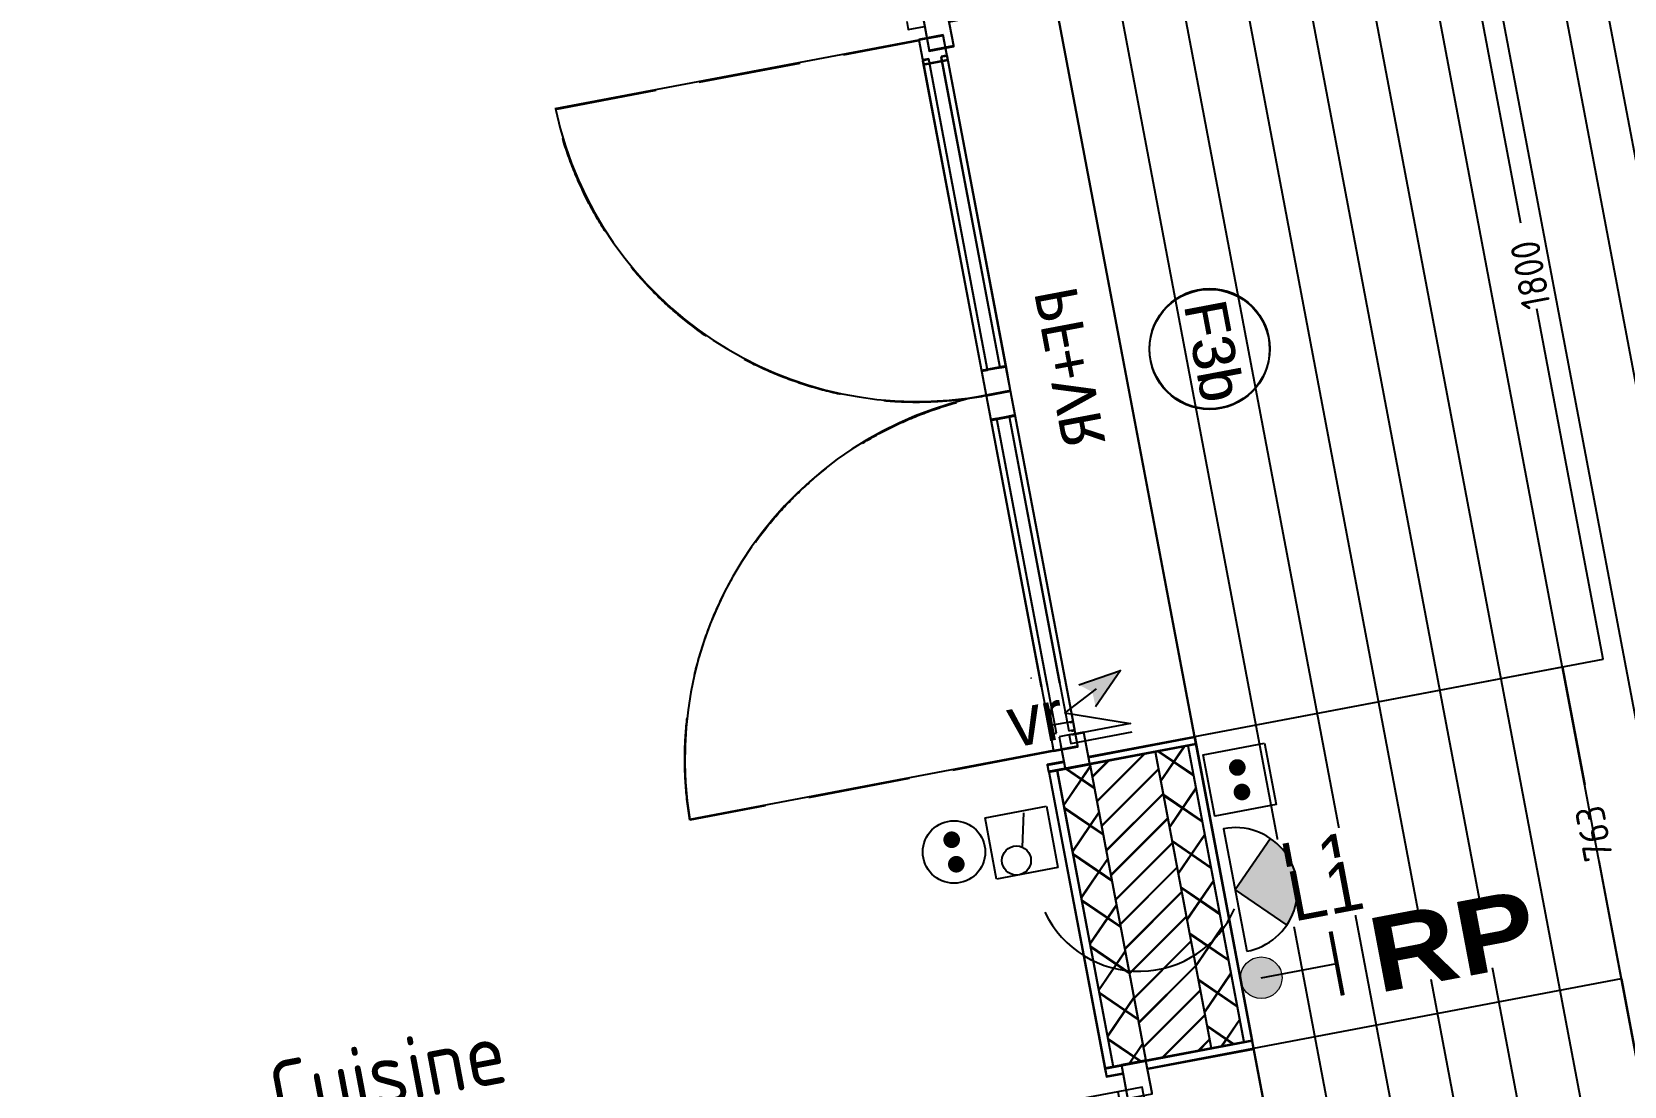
# Model space of a CAD drawing. Header units: centimetres. Extents: x 209280 to 319866, y -365283 to -277503.
# Drawn here: x 249661 to 253490, y -325713 to -323178 of the extents above; entities that cross this region are included whole.
import ezdxf

# ---------------------------------------------------------------- set-up
doc = ezdxf.new("R2010")
doc.units = ezdxf.units.CM
doc.linetypes.add('Style de ligne -2', pattern=[0.694425, 0.48607, -0.208355])
doc.layers.get('0').update_dxf_attribs({"color": 252})
for name, color, linetype, lineweight in [('0-PROJET-BOIS', 7, 'Continuous', 5), ('0-PROJET-DESSINS CRÉES', 7, 'Continuous', 9), ('0-PROJET-MENUISERIES EXT', 7, 'Continuous', 5), ('0-PROJET-MUR BETON', 7, 'Continuous', 35), ('0-PROJET-TEXTE', 7, 'Continuous', 5), ('prlm-ELEC-CFO', 1, 'Continuous', 25)]:
    doc.layers.add(name, color=color, linetype=linetype, lineweight=lineweight)
doc.layers.add('3-BAT C-Niveau 1', color=252, linetype='Continuous')
doc.layers.add('prlm-EAU-EF', color=161, linetype='Continuous')
doc.layers.add('prlm-ZEROPLOT', color=254, linetype='Continuous', plot=False)
doc.styles.add('Helvetica', font='arial.ttf')
doc.styles.add('Lucida Grande', font='')
doc.styles.add('prlm-eau-ef', font='ariblk.ttf', dxfattribs={"height": 18})
doc.styles.add('prlm-elec-cfo', font='comic.ttf', dxfattribs={"height": 12})
doc.styles.get("Standard").update_dxf_attribs({"font": 'isocp.shx', "height": 100})
doc.styles.get('Lucida Grande').set_extended_font_data('Lucida Grande')
pattern_1 = [(325.723595, (88960.93, 134700.79), (45.054865, 66.106423), []), (55.723595, (88960.93, 134700.79), (66.106423, -45.054865), [])]

# ---------------------------------------------------------------- blocks, each defined once
blk = doc.blocks.new('Groupe-36-1')
at = {"linetype": 'Continuous'}
for p, q in [((16406.93, -45615.29), (16685.79, -47087.83)), ((16392.19, -45618.08), (16671.05, -47090.62)), ((16377.45, -45620.87), (16656.32, -47093.41)), ((16347.97, -45626.45), (16626.84, -47098.99)), ((16362.71, -45623.66), (16641.58, -47096.2)), ((16333.24, -45629.25), (16612.1, -47101.78)), ((16318.5, -45632.04), (16597.36, -47104.57)), ((16303.76, -45634.83), (16582.63, -47107.36))]:
    blk.add_line(p, q, dxfattribs=at)
blk = doc.blocks.new('PORTE FENETRE TYPE 3bis')
at = {"linetype": 'Style de ligne -2', "ltscale": 50.8}
blk.add_line((4, 16), (4, 103), dxfattribs=at)
at = {"linetype": 'Continuous', "lineweight": 25, "flags": 128}
for points in [[(-2, 18), (0, 18), (0, 14)], [(97, 18), (95, 18), (95, 14)], [(0, 7.7), (0, -18), (-2, -18)], [(95, 7.7), (95, -18), (97, -18)]]:
    blk.add_lwpolyline(points, dxfattribs=at)
at = {"linetype": 'Continuous', "flags": 128}
for points in [[(4, 16), (10, 16), (10, 10), (4, 10)], [(10, 16), (85, 16), (85, 14.5), (10, 14.5)], [(85, 16), (91, 16), (91, 10), (85, 10)], [(-2, 14), (6, 14), (6, 8), (-2, 8)], [(10, 11.5), (85, 11.5), (85, 10), (10, 10)], [(89, 14), (97, 14), (97, 8), (89, 8)]]:
    blk.add_lwpolyline(points, close=True, dxfattribs=at)
at = {"linetype": 'Style de ligne -2', "ltscale": 50.8}
blk.add_arc((4, 16), 87, 360, 90, dxfattribs=at)
at = {"insert": (23.21, -0.18), "char_height": 10.161, "attachment_point": 1, "line_spacing_factor": 0.978845, "style": 'Lucida Grande'}
blk.add_mtext('PF+VR ', dxfattribs=at)
blk = doc.blocks.new('PORTE FENETRE TYPE 2')
at = {"linetype": 'Style de ligne -2', "ltscale": 50.8}
for p, q in [((6.05, 105), (6.05, 16)), ((180, 16), (180, 105))]:
    blk.add_line(p, q, dxfattribs=at)
at = {"linetype": 'Continuous', "lineweight": 25, "flags": 128}
for points in [[(1, 18), (3, 18), (3, 14)], [(184.71, 18), (183, 18), (183, 14)], [(3, 8), (3, -18), (1, -18)], [(183, 8), (183, -18), (184.71, -18)]]:
    blk.add_lwpolyline(points, dxfattribs=at)
at = {"linetype": 'Continuous', "flags": 128}
for points in [[(6, 16), (12, 16), (12, 10), (6, 10)], [(11, 16), (87, 16), (87, 14.5), (11, 14.5)], [(87, 16), (93, 16), (93, 10), (87, 10)], [(93, 16), (99, 16), (99, 10), (93, 10)], [(99, 16), (176, 16), (176, 14.5), (99, 14.5)], [(174, 16), (180, 16), (180, 10), (174, 10)], [(1, 14), (9, 14), (9, 8), (1, 8)], [(11, 11.5), (87, 11.5), (87, 10), (11, 10)], [(99, 11.5), (176, 11.5), (176, 10), (99, 10)], [(177, 14), (184.71, 14), (184.71, 8), (177, 8)]]:
    blk.add_lwpolyline(points, close=True, dxfattribs=at)
at = {"linetype": 'Style de ligne -2', "ltscale": 50.8}
for centre, start, end in [((4, 16), 0, 88.4219), ((182, 16), 91.2873, 180)]:
    blk.add_arc(centre, 89, start, end, dxfattribs=at)
at = {"insert": (70.68, 0.04), "char_height": 10.161, "attachment_point": 1, "line_spacing_factor": 0.978845, "style": 'Lucida Grande'}
blk.add_mtext('PF+VR ', dxfattribs=at)
blk = doc.blocks.new('Groupe-285-1')
at = {"linetype": 'Continuous'}
blk.add_circle((16353.2, -45864.23), 14.45, dxfattribs=at)
at = {"insert": (16356.9, -45851.82), "char_height": 10.087, "attachment_point": 1, "rotation": 280.7236, "line_spacing_factor": 0.834288, "style": 'Helvetica'}
blk.add_mtext('F3b', dxfattribs=at)
blk = doc.blocks.new('xi.rp')
at = {"layer": 'prlm-EAU-EF', "lineweight": 5}
h = blk.add_hatch(color=0, dxfattribs=at)
edge = h.paths.add_edge_path()
edge.add_arc((0, 5), 5, 0, 360)
at = {"layer": 'prlm-EAU-EF', "color": 0, "const_width": 1, "flags": 128}
blk.add_lwpolyline([(-7.82, 23.46), (7.82, 23.46)], dxfattribs=at)
at = {"layer": 'prlm-EAU-EF', "color": 0, "flags": 128}
blk.add_lwpolyline([(0, 5), (0, 23.46)], dxfattribs=at)
at = {"layer": 'prlm-EAU-EF', "color": 0, "lineweight": 5}
blk.add_circle((0, 5), 5, dxfattribs=at)
blk = doc.blocks.new('xi.VR')
at = {"layer": 'prlm-ELEC-CFO', "lineweight": 5}
blk.add_hatch(color=0, dxfattribs=at).paths.add_polyline_path([(-3, 6), (-0.1, 3.7), (0, 0), (7.5, 7.5)])
at = {"layer": 'prlm-ELEC-CFO', "color": 0}
for points in [[(0.95, 4.23), (-7.5, 0), (7.5, -5.5), (-7.5, -5.5), (-7.5, -7.5), (7.5, -7.5)], [(-3, 6), (7.5, 7.5), (0, 0)]]:
    blk.add_lwpolyline(points, dxfattribs=at)
blk = doc.blocks.new('xi.PC')
at = {"color": 0, "lineweight": 5}
blk.add_wipeout([(-7.5, -7.5), (7.5, -7.5), (7.5, 7.5), (-7.5, 7.5)], dxfattribs=at).dxf.layer = 'prlm-ELEC-CFO'
at = {"layer": 'prlm-ELEC-CFO', "color": 0, "linetype": 'ByBlock', "lineweight": 5, "const_width": 2}
for points in [[(-4, 0, 1), (-2, 0, 1)], [(2, 0, 1), (4, 0, 1)]]:
    blk.add_lwpolyline(points, format="xyb", close=True, dxfattribs=at)
at = {"layer": 'prlm-ELEC-CFO', "color": 0, "linetype": 'ByBlock', "lineweight": -2}
blk.add_circle((0, 0), 7.5, dxfattribs=at)
blk = doc.blocks.new('xi.LUM1')
at = {"layer": 'prlm-ELEC-CFO', "linetype": 'ByBlock', "lineweight": 5}
blk.add_hatch(color=0, dxfattribs=at).paths.add_polyline_path([(10.61, 10.61, 0.414214), (-10.61, 10.61), (0, 0)])
at = {"layer": 'prlm-ELEC-CFO', "color": 0, "linetype": 'ByBlock', "lineweight": -2, "flags": 128}
blk.add_lwpolyline([(15, 0, 1), (-15, 0)], format="xyb", close=True, dxfattribs=at)
at = {"layer": 'prlm-ELEC-CFO', "color": 0}
blk.add_lwpolyline([(-10.61, 10.61), (0, 0), (10.61, 10.61)], dxfattribs=at)
blk = doc.blocks.new('xi.PC-EXT')
at = {"layer": 'prlm-ELEC-CFO', "color": 0, "linetype": 'ByBlock', "lineweight": -2, "flags": 128}
blk.add_lwpolyline([(-7.5, 7.5), (7.5, 7.5), (7.5, -7.5), (-7.5, -7.5)], close=True, dxfattribs=at)
at = {"layer": 'prlm-ELEC-CFO', "color": 0, "linetype": 'ByBlock', "lineweight": 5, "const_width": 2}
for points in [[(-4, 0, 1), (-2, 0, 1)], [(2, 0, 1), (4, 0, 1)]]:
    blk.add_lwpolyline(points, format="xyb", close=True, dxfattribs=at)

msp = doc.modelspace()

# ---------------------------------------------------------------- hatches: boundary and pattern name
at = {"layer": '3-BAT C-Niveau 1', "linetype": 'Continuous'}
h = msp.add_hatch(dxfattribs=at)
h.set_pattern_fill('MURS MACONNERIE-2', color=256, scale=10, style=0, pattern_type=2)
h.set_pattern_definition([(45, (89146.82, 134700.79), (-31.2347524, 39.0434405), [])])
h.paths.add_polyline_path([(252361.837, -324909.527), (252204.631, -324939.299), (252339.712, -325652.584), (252496.918, -325622.813)])
h = msp.add_hatch(dxfattribs=at)
h.set_pattern_fill('02_ISOLANT', color=256, scale=10, angle=-79.276405, style=0, pattern_type=2)
h.set_pattern_definition(pattern_1)
h.paths.add_polyline_path([(252440.44, -324894.642), (252361.837, -324909.527), (252496.918, -325622.813), (252575.521, -325607.927)])
h = msp.add_hatch(dxfattribs=at)
h.set_pattern_fill('02_ISOLANT', color=256, scale=10, angle=-79.276405, style=0, pattern_type=2)
h.set_pattern_definition(pattern_1)
h.paths.add_polyline_path([(252204.631, -324939.299), (252126.028, -324954.185), (252261.109, -325667.47), (252339.712, -325652.584)])

# ---------------------------------------------------------------- linework, layer by layer
at = {"lineweight": 25}
for p, q in [((253439.524, -324686.068), (253439.515, -324686.019)), ((253341.418, -324704.647), (253341.428, -324704.696)), ((253483.411, -325454.427), (253483.401, -325454.378)), ((253483.411, -325454.427), (253483.42, -325454.476))]:
    msp.add_line(p, q, dxfattribs=at)
for centre in [(253439.524, -324686.068), (253341.418, -324704.647), (253483.411, -325454.427), (253483.411, -325454.427)]:
    msp.add_circle(centre, 0.025, dxfattribs=at)
at = {"layer": '0-PROJET-DESSINS CRÉES', "lineweight": 25}
for p, q in [((252201.676, -324920.49), (252457.136, -324872.111)), ((252457.136, -324872.111), (252460.326, -324888.956)), ((252106.613, -324955.941), (252103.423, -324939.097)), ((252599.128, -325621.892), (252595.407, -325602.241)), ((252346.616, -325669.712), (252599.128, -325621.892)), ((252241.694, -325669.227), (252245.415, -325688.877)), ((252245.415, -325688.877), (252284.716, -325681.434))]:
    msp.add_line(p, q, dxfattribs=at)
at = {"layer": '0-PROJET-MENUISERIES EXT', "lineweight": 25}
for p, q in [((251804.074, -323143.438), (251818.96, -323222.041)), ((251877.912, -323210.877), (251863.026, -323132.274)), ((250919.367, -323362.401), (251793.824, -323196.797)), ((251852.679, -323185.122), (251793.727, -323196.286)), ((251793.727, -323196.286), (251804.891, -323255.238)), ((251863.843, -323244.074), (251852.679, -323185.122)), ((251818.96, -323222.041), (251877.912, -323210.877)), ((251861.983, -323234.249), (251847.245, -323237.04)), ((251847.245, -323237.04), (251988.659, -323983.767)), ((252003.397, -323980.976), (251861.983, -323234.249)), ((251817.769, -323242.622), (251803.031, -323245.413)), ((251803.031, -323245.413), (251944.445, -323992.141)), ((251804.891, -323255.238), (251863.843, -323244.074)), ((251959.183, -323989.35), (251817.769, -323242.622)), ((252003.397, -323980.976), (251944.445, -323992.141)), ((251944.445, -323992.141), (251959.183, -323989.35)), ((251944.445, -323992.141), (251955.609, -324051.093)), ((251988.659, -323983.767), (252003.397, -323980.976)), ((252014.561, -324039.928), (252003.397, -323980.976)), ((251955.609, -324051.093), (252014.561, -324039.928)), ((252014.561, -324039.928), (251955.609, -324051.093)), ((252025.726, -324098.881), (252014.561, -324039.928)), ((251955.609, -324051.093), (251966.773, -324110.045)), ((251966.773, -324110.045), (252025.726, -324098.881)), ((251981.511, -324107.254), (251966.773, -324110.045)), ((252025.726, -324098.881), (252010.988, -324101.672)), ((252204.866, -324937.334), (252190.512, -324861.537)), ((252145.914, -324948.498), (252204.866, -324937.334)), ((252339.947, -325650.619), (252280.995, -325661.784)), ((252280.995, -325661.784), (252295.881, -325740.387)), ((252354.833, -325729.222), (252339.947, -325650.619))]:
    msp.add_line(p, q, dxfattribs=at)
for centre, start, end in [((251790.006, -323176.636), 192.301733, 280.723601), ((252121.213, -324925.55), 100.723601, 189.436272)]:
    msp.add_arc(centre, 890, start, end, dxfattribs=at)
at = {"layer": '0-PROJET-MUR BETON', "lineweight": 25}
for p, q in [((252221.974, -325027.669), (252337.41, -324912.233)), ((252362.072, -324907.563), (252497.153, -325620.848)), ((252362.072, -324907.563), (252497.153, -325620.848)), ((252368.816, -324906.286), (252454.283, -324964.536)), ((252375.459, -324978.25), (252432.759, -324894.176)), ((252440.675, -324892.677), (252575.756, -325605.962)), ((252460.326, -324888.956), (252595.407, -325602.241)), ((252460.326, -324888.956), (252595.407, -325602.241)), ((252106.613, -324955.941), (252241.694, -325669.227)), ((252106.613, -324955.941), (252241.694, -325669.227)), ((252126.263, -324952.22), (252261.344, -325665.505)), ((252142.204, -325036.393), (252205.921, -324942.904)), ((252146.493, -324948.389), (252215.921, -324995.707)), ((252204.866, -324937.334), (252339.947, -325650.619)), ((252210.784, -324968.581), (252250.713, -324928.652)), ((252233.164, -325086.758), (252370.079, -324949.842)), ((252396.51, -325089.411), (252460.227, -324995.922)), ((252244.354, -325145.846), (252381.269, -325008.931)), ((252381.846, -325011.98), (252475.335, -325075.697)), ((252143.484, -325043.151), (252236.972, -325106.868)), ((252163.255, -325147.554), (252226.973, -325054.066)), ((252255.544, -325204.934), (252392.459, -325068.019)), ((252417.562, -325200.572), (252481.279, -325107.084)), ((252266.734, -325264.022), (252403.649, -325127.107)), ((252402.898, -325123.141), (252496.387, -325186.859)), ((252164.535, -325154.312), (252258.024, -325218.03)), ((252184.307, -325258.716), (252248.024, -325165.227)), ((252277.924, -325323.11), (252414.839, -325186.195)), ((252438.613, -325311.734), (252502.331, -325218.245)), ((252185.587, -325265.474), (252279.075, -325329.191)), ((252289.114, -325382.198), (252426.029, -325245.283)), ((252423.95, -325234.303), (252517.438, -325298.02)), ((252205.359, -325369.877), (252269.076, -325276.388)), ((252300.304, -325441.286), (252437.219, -325304.371)), ((252459.665, -325422.895), (252523.382, -325329.406)), ((252206.638, -325376.635), (252300.127, -325440.352)), ((252311.494, -325500.375), (252448.409, -325363.46)), ((252445.001, -325345.464), (252538.49, -325409.181)), ((252226.41, -325481.038), (252290.127, -325387.55)), ((252322.684, -325559.463), (252459.599, -325422.548)), ((252466.053, -325456.625), (252559.541, -325520.342)), ((252480.716, -325534.056), (252544.434, -325440.568)), ((252227.69, -325487.796), (252321.179, -325551.513)), ((252333.874, -325618.551), (252470.789, -325481.636)), ((252247.462, -325592.199), (252311.179, -325498.711)), ((252379.592, -325643.112), (252481.979, -325540.724)), ((252487.104, -325567.787), (252550.214, -325610.799)), ((252521.522, -325616.233), (252565.485, -325551.729)), ((252241.694, -325669.227), (252595.407, -325602.241)), ((252248.742, -325598.958), (252327.892, -325652.902)), ((252299.2, -325658.336), (252332.231, -325609.872)), ((252466.288, -325626.693), (252493.169, -325599.812))]:
    msp.add_line(p, q, dxfattribs=at)
at = {"layer": '0-PROJET-TEXTE', "lineweight": 25}
for p, q in [((253104.605, -322917.552), (253240.908, -323637.29)), ((253439.515, -324686.019), (253279.983, -323843.623)), ((252457.136, -324872.111), (253439.524, -324686.068)), ((252457.136, -324872.111), (253341.418, -324704.647)), ((253341.428, -324704.696), (253395.048, -324987.834)), ((253483.401, -325454.378), (253429.781, -325171.24)), ((253483.42, -325454.476), (253555.513, -325835.16))]:
    msp.add_line(p, q, dxfattribs=at)
msp.add_circle((252493.162, -323939.588), 144.471, dxfattribs=at)
at = {"layer": '3-BAT C-Niveau 1', "linetype": 'Continuous', "lineweight": 25}
for p, q in [((252106.377, -324957.906), (252460.09, -324890.92)), ((252361.837, -324909.527), (252496.918, -325622.813)), ((252460.09, -324890.92), (252595.171, -325604.206)), ((252106.377, -324957.906), (252241.458, -325671.191)), ((252204.631, -324939.299), (252339.712, -325652.584)), ((252241.458, -325671.191), (252595.171, -325604.206))]:
    msp.add_line(p, q, dxfattribs=at)
at = {"layer": '3-BAT C-Niveau 1', "linetype": 'Continuous'}
for p, q in [((252361.837, -324909.527), (252496.918, -325622.813)), ((252440.44, -324894.642), (252575.521, -325607.927)), ((252460.09, -324890.92), (252595.171, -325604.206)), ((252106.377, -324957.906), (252241.458, -325671.191)), ((252126.028, -324954.185), (252261.109, -325667.47))]:
    msp.add_line(p, q, dxfattribs=at)
at = {"layer": '3-BAT C-Niveau 1', "linetype": 'Continuous', "flags": 128}
msp.add_lwpolyline([(257360.861, -320631.972), (258753.542, -327985.93), (253243.82, -329029.352), (251851.139, -321675.395)], close=True, dxfattribs=at)
at = {"layer": 'prlm-ELEC-CFO', "lineweight": 25}
for p, q in [((252042.857, -325138.44), (252046.549, -325055.522)), ((252100.41, -325039.676), (252128.321, -325187.057))]:
    msp.add_line(p, q, dxfattribs=at)
msp.add_circle((252028.467, -325170.345), 35, dxfattribs=at)
at = {"layer": 'prlm-ELEC-CFO'}
msp.add_arc((252322.902, -325185.937), 250.966, 205.728354, 336.388379, dxfattribs=at)
at = {"layer": 'prlm-ZEROPLOT'}
for points in [[(251799.049, -321400.62), (257701.964, -320282.734), (260594.832, -335558.309), (254691.916, -336676.195)], [(232404.524, -331928.72), (238496.448, -330775.04), (237242.617, -324154.276), (251799.049, -321400.62), (254691.971, -336676.21), (240136.035, -339432.765), (238881.255, -332806.99), (232789.431, -333960.651)]]:
    msp.add_lwpolyline(points, close=True, dxfattribs=at)

# ---------------------------------------------------------------- block references
at = {"layer": '3-BAT C-Niveau 1', "xscale": 10, "yscale": 10, "zscale": 10}
for name in ['Groupe-36-1', 'Groupe-285-1']:
    msp.add_blockref(name, (88960.928, 134700.79), dxfattribs=at)
at = {"layer": '3-BAT C-Niveau 1', "xscale": -10, "yscale": 10, "zscale": 10, "rotation": 100.7235947438858}
for name, p in [('PORTE FENETRE TYPE 2', (251939.533, -323109.527)), ('PORTE FENETRE TYPE 3bis', (252422.036, -325657.349))]:
    msp.add_blockref(name, p, dxfattribs=at)
at = {"layer": 'prlm-EAU-EF', "xscale": 10, "yscale": 10, "zscale": 10, "rotation": 280.7235947438903}
msp.add_blockref('xi.rp', (252568.222, -325461.624), dxfattribs=at)
at = {"layer": 'prlm-ELEC-CFO', "xscale": 9.999999999999996, "yscale": 9.999999999999996, "zscale": 9.999999999999996, "rotation": 280.723601411399}
msp.add_blockref('xi.PC-EXT', (252565.313, -324976.182), dxfattribs=at)

# ---------------------------------------------------------------- texts
at = {"layer": '0-PROJET-MENUISERIES EXT', "lineweight": 25, "extrusion": (0, 0, -1), "style": 'Lucida Grande'}
msp.add_text('PF+VR', height=101.6073, rotation=259.276399, dxfattribs=at).set_placement((-252170.679, -323783.204))
at = {"layer": '0-PROJET-TEXTE', "lineweight": 25}
for s, p in [('1800', (253314.372, -323837.111)), ('763', (253464.17, -325164.728))]:
    msp.add_text(s, height=70, rotation=100.723601, dxfattribs=at).set_placement(p)
at = {"layer": '0-PROJET-TEXTE', "lineweight": 25, "style": 'Helvetica'}
msp.add_text('F3b', height=100.8724, rotation=280.723601, dxfattribs=at).set_placement((252431.058, -323834.239))
at = {"layer": '0-PROJET-TEXTE', "lineweight": 30}
msp.add_text('Cuisine', height=151.3086, rotation=10.723601, dxfattribs=at).set_placement((250248.882, -325808.085))

# ---------------------------------------------------------------- next in the draw order: texts
at = {"layer": 'prlm-EAU-EF', "lineweight": 20, "insert": (253061.331, -325275.249), "char_height": 180, "attachment_point": 2, "rotation": 10.723601, "line_spacing_factor": 0.8, "style": 'prlm-eau-ef', "bg_fill": 3, "box_fill_scale": 0.95, "bg_fill_color": 256, "bg_fill_transparency": 0}
msp.add_mtext('RP', dxfattribs=at)
at = {"layer": 'prlm-ELEC-CFO', "lineweight": 20, "insert": (252074.335, -324828.518), "char_height": 120, "attachment_point": 5, "rotation": 10.723601, "line_spacing_factor": 0.8, "style": 'prlm-elec-cfo', "bg_fill": 3, "box_fill_scale": 1.1, "bg_fill_color": 256, "bg_fill_transparency": 0}
msp.add_mtext('vr', dxfattribs=at)

# ---------------------------------------------------------------- next in the draw order: linework, layer by layer
at = {"lineweight": 25}
msp.add_line((252064.214, -324732.06), (252064.165, -324732.069), dxfattribs=at)
msp.add_circle((252064.214, -324732.06), 0.025, dxfattribs=at)
at = {"layer": '0-PROJET-DESSINS CRÉES', "lineweight": 25}
msp.add_line((252103.423, -324939.097), (252142.724, -324931.654), dxfattribs=at)
at = {"layer": '0-PROJET-MENUISERIES EXT', "lineweight": 25}
for p, q in [((251966.773, -324110.045), (252110.048, -324866.598)), ((252124.786, -324863.807), (251981.511, -324107.254)), ((252010.988, -324101.672), (252154.262, -324858.225)), ((252169, -324855.434), (252025.726, -324098.881)), ((252165.279, -324835.783), (252106.327, -324846.947)), ((252176.443, -324894.735), (252165.279, -324835.783)), ((252106.327, -324846.947), (252117.491, -324905.899)), ((252110.048, -324866.598), (252124.786, -324863.807)), ((252190.512, -324861.537), (252131.56, -324872.702)), ((252131.56, -324872.702), (252145.914, -324948.498)), ((252154.262, -324858.225), (252169, -324855.434)), ((252117.491, -324905.899), (251243.034, -325071.503)), ((252117.491, -324905.899), (252176.443, -324894.735))]:
    msp.add_line(p, q, dxfattribs=at)
at = {"layer": '0-PROJET-MUR BETON', "lineweight": 25}
msp.add_line((252106.613, -324955.941), (252460.326, -324888.956), dxfattribs=at)
at = {"layer": '0-PROJET-TEXTE', "lineweight": 25}
for p, q in [((253075.881, -321153.59), (254661.535, -329526.519)), ((252599.128, -325621.892), (253483.411, -325454.427)), ((252599.128, -325621.892), (253483.411, -325454.427))]:
    msp.add_line(p, q, dxfattribs=at)

# ---------------------------------------------------------------- next in the draw order: block references
at = {"layer": 'prlm-ELEC-CFO', "xscale": 10, "yscale": 10, "zscale": 10, "rotation": 10.72360141139323}
msp.add_blockref('xi.VR', (252218.954, -324801.203), dxfattribs=at)

# ---------------------------------------------------------------- next in the draw order: texts
at = {"layer": 'prlm-ELEC-CFO', "lineweight": 20, "insert": (252754.486, -325174.814), "char_height": 120, "attachment_point": 5, "rotation": 10.723601, "line_spacing_factor": 0.8, "style": 'prlm-elec-cfo', "bg_fill": 3, "box_fill_scale": 1.1, "bg_fill_color": 256, "bg_fill_transparency": 0}
msp.add_mtext('L1', dxfattribs=at)

# ---------------------------------------------------------------- next in the draw order: linework, layer by layer
at = {"layer": '0-PROJET-BOIS', "lineweight": 25}
msp.add_line((253244.056, -329027.388), (251851.374, -321673.43), dxfattribs=at)

# ---------------------------------------------------------------- next in the draw order: block references
at = {"layer": 'prlm-ELEC-CFO', "xscale": 9.999999999999996, "yscale": 9.999999999999996, "zscale": 9.999999999999996, "rotation": 280.723601411399}
msp.add_blockref('xi.PC', (251878.344, -325149.94), dxfattribs=at)

# ---------------------------------------------------------------- next in the draw order: texts
at = {"layer": 'prlm-ELEC-CFO', "lineweight": 20, "insert": (252771.667, -325241.999), "char_height": 120, "attachment_point": 5, "rotation": 10.723601, "line_spacing_factor": 0.8, "style": 'prlm-elec-cfo', "bg_fill": 3, "box_fill_scale": 1.1, "bg_fill_color": 256, "bg_fill_transparency": 0}
msp.add_mtext('L1', dxfattribs=at)

# ---------------------------------------------------------------- next in the draw order: linework, layer by layer
at = {"layer": 'prlm-ELEC-CFO', "lineweight": 25}
for p, q in [((251953.03, -325067.587), (252100.41, -325039.676)), ((251980.94, -325214.968), (251953.03, -325067.587)), ((252128.321, -325187.057), (251980.94, -325214.968))]:
    msp.add_line(p, q, dxfattribs=at)

# ---------------------------------------------------------------- next in the draw order: block references
at = {"layer": 'prlm-ELEC-CFO', "xscale": 9.999999999999996, "yscale": 9.999999999999996, "zscale": 9.999999999999996, "rotation": 280.723601411399}
msp.add_blockref('xi.LUM1', (252554.617, -325241.243), dxfattribs=at)

doc.saveas('drawing.dxf')
